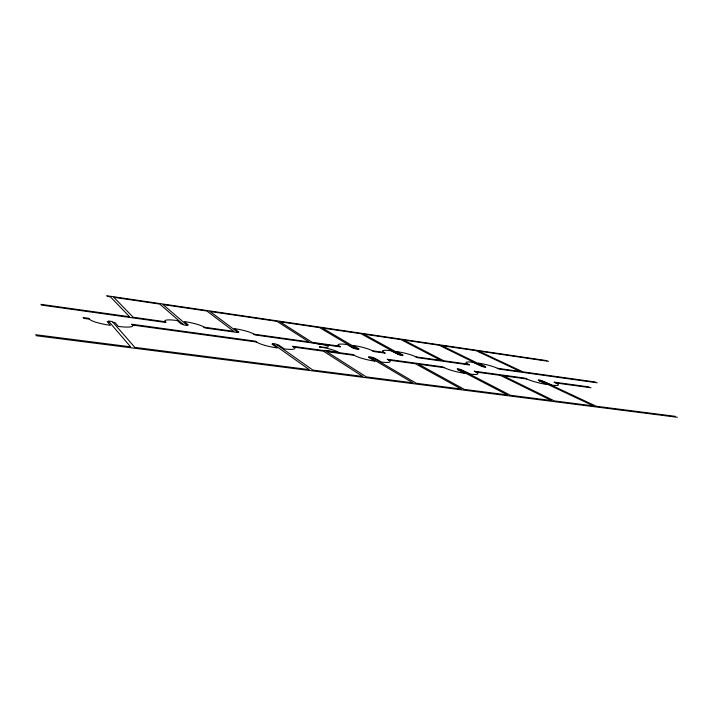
<?xml version="1.0" encoding="UTF-8"?>
<svg xmlns="http://www.w3.org/2000/svg" width="713" height="713" viewBox="0 0 713 713"><rect width="100%" height="100%" fill="white"/><g stroke="black" fill="none" stroke-linecap="round" stroke-linejoin="round"><path stroke-width="1.07" d="M35.65 334.727L130.595 346.839L108.447 321.028L112.342 321.563L134.864 347.383L309.264 369.637L272.482 343.523L275.86 343.987L312.927 370.1L362.819 376.464L323.408 351.161L293.854 347.115A16.47 2.799 11.6 0 1 284.166 348.862L278.738 345.047L277.045 344.816M675.104 416.312L596.228 406.25L540.98 380.332L538.351 379.976L593.448 405.893L554.375 400.911L503.128 375.751L526.836 378.995A14.759 2.157 13.9 0 0 546.916 384.45L538.805 380.626L540.124 380.813M36.176 335.716L677.35 417.283M83.038 317.543L88.777 318.337L89.419 319.148A18.181 3.164 9.9 0 0 110.381 325.324L107.191 321.581L109.151 321.848M589.107 386.936L554.037 382.123L555.846 382.961L590.979 387.765M83.662 318.363L89.419 319.148M113.055 322.383L115.007 322.65L118.305 326.402A18.092 3.146 10 0 0 132.404 325.03L256.528 342.008A16.524 2.816 11.5 0 0 277.304 347.935L271.947 344.121L273.649 344.352M370.154 357.552L368.594 357.338L375.056 361.17A15.766 2.585 12.5 0 1 354.477 355.413L326.652 351.607L366.304 376.91L412.925 382.863L368.737 356.714L371.838 357.142L416.249 383.282L461.275 389.031L415.438 363.755L388.674 360.092L387.212 359.254L442.871 366.883L444.457 367.721A15.196 2.362 13.2 0 0 464.796 373.327L457.434 369.494L458.869 369.69M373.264 357.979L374.815 358.193L381.339 362.026A15.731 2.567 12.5 0 0 388.674 360.092M444.457 367.721L418.415 364.156L464.448 389.432L507.46 394.922L457.247 368.853L460.099 369.245L510.499 395.305L551.47 400.537L500.383 375.377L475.892 372.026L474.243 371.188L525.089 378.157L526.836 378.995M461.721 370.083L470.571 374.111A15.169 2.353 13.3 0 0 475.892 372.026M542.762 381.17L552.236 385.172A14.741 2.148 13.9 0 0 555.846 382.961M41.345 305.075L166.031 322.508L165.193 321.741L133.242 317.267L113.768 297.312L159.748 304.086L183.865 325.003L187.394 325.493L163.019 304.567L206.904 311.028L233.784 331.349L203.954 327.169A16.604 2.763 10.7 0 0 184.248 321.554L188.25 324.968L186.494 324.727M597.218 382.801L499.091 369.084L497.451 368.291A14.429 2.112 13.4 0 0 478.352 363.113L485.491 366.616L484.154 366.429M40.882 304.326L129.561 316.75L110.363 296.813L107.226 296.35M182.974 324.228L181.209 323.987L177.287 320.565A16.675 2.772 10.7 0 0 165.193 321.741M237.153 331.821L238.837 332.053L234.221 328.613A16.141 2.656 11.2 0 1 253.864 334.165L308.961 341.884L276.983 321.349L210.041 311.492L238.195 332.597L204.907 327.944L203.954 327.169M354.432 348.256L352.917 348.042L347.044 344.557A15.24 2.415 12.3 0 0 339.174 346.117L312.116 342.32L279.933 321.786L319.558 327.624L355.76 349.04L358.799 349.468L322.392 328.033L360.992 333.72L399.975 355.226L402.89 355.627L363.719 334.121L400.893 339.593L440.91 360.368L415.857 356.856A14.902 2.299 12.7 0 0 396.526 351.554L402.898 355.047L401.455 354.842M357.463 348.675L358.969 348.889L353.033 345.404A15.196 2.406 12.4 0 1 372.462 350.778L383.906 352.382A14.937 2.317 12.7 0 1 390.777 350.743L398.549 354.432M415.857 356.856L417.319 357.65L469.528 364.949L467.951 364.156L443.7 360.76L403.531 339.985L439.217 345.244L483.066 366.839L485.758 367.222L441.757 345.618L476.052 350.662L520.338 371.5L497.451 368.291M481.471 366.054L473.031 362.364A14.456 2.121 13.4 0 0 467.951 364.156M595.408 382.016L522.914 371.856L478.494 351.028L548.484 361.331M106.62 295.717L546.924 360.653M383.906 352.382L385.305 353.167L373.835 351.571L372.462 350.778M339.174 346.117L340.466 346.901L254.951 334.941L253.864 334.165M354.477 355.413L353.095 354.575L292.633 346.286L293.854 347.115M313.346 343.105L327.258 345.359A14.679 2.38 11.9 0 1 319.255 346.883A15.053 2.504 12 0 1 338.274 352.213L324.691 350.35L325.342 350.769M256.528 342.008L255.406 341.179L131.638 324.21L132.404 325.03"/></g></svg>
